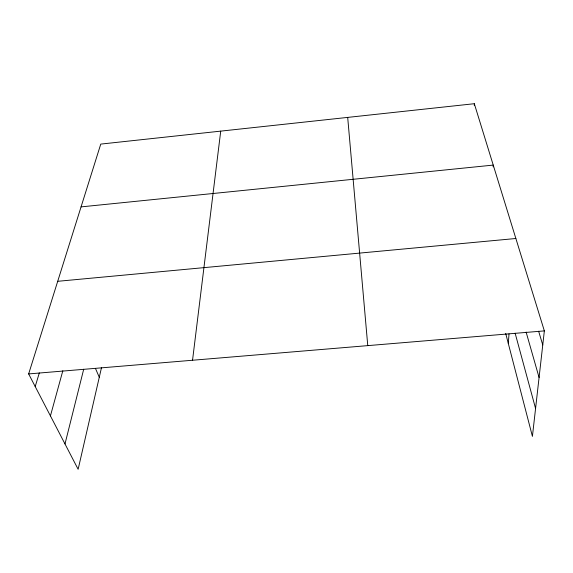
<?xml version="1.0" encoding="UTF-8"?>
<svg xmlns="http://www.w3.org/2000/svg" width="573" height="573" viewBox="0 0 573 573"><rect width="100%" height="100%" fill="white"/><g stroke="black" fill="none" stroke-linecap="round" stroke-linejoin="round"><path stroke-width="0.86" d="M474.272 105.425L474.315 103.713L100.762 144.095L28.65 373.925L78.136 469.287L101.471 367.737M493.16 166.879L493.238 165.088L81.058 206.889M508.315 343.535L509.01 333.894M474.315 103.713L544.35 330.893L532.417 436.368L505.701 333.457M192.542 360.245L220.727 131.124M64.993 443.953L83.701 369.241M50.431 415.905L62.837 370.738M35.204 386.56L39.322 372.908M57.708 281.307L515.865 238.504M28.65 373.925L544.35 330.893M95.447 368.41L99.279 377.256M538.634 331.251L542.76 344.946M526.114 332.075L539.078 377.492M515.148 333.242L535.569 408.485M347.689 117.401L367.766 345.626"/></g></svg>
